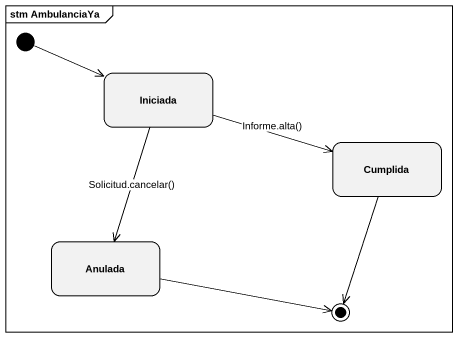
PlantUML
@startuml
mainframe stm AmbulanciaYa
hide empty description
state Iniciada
state Cumplida
state Anulada
[*] -right-> Iniciada
Iniciada -right-> Cumplida : Informe.alta()
Iniciada --> Anulada : Solicitud.cancelar()
Cumplida --> [*]
Anulada -right-> [*]
@enduml
